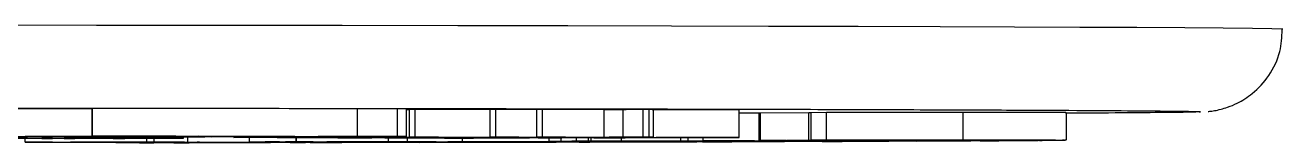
# Model space of a CAD drawing. Header units: millimetres. Extents: x 2016 to 4452, y 736 to 2459.
# Drawn here: x 3021.63 to 3067.5, y 885.6 to 889.87 of the extents above; entities that cross this region are included whole.
import ezdxf

# ---------------------------------------------------------------- set-up
doc = ezdxf.new("R2010")
doc.units = ezdxf.units.MM

msp = doc.modelspace()

# ---------------------------------------------------------------- linework, layer by layer
at = {"color": 7, "linetype": 'Continuous', "lineweight": 25}
for p, q in [((3024.076, 886.829), (3020.007, 886.836)), ((3024.086, 886.829), (3024.076, 886.829)), ((3024.076, 885.829), (3024.076, 886.829)), ((3033.749, 886.829), (3024.086, 886.844)), ((3024.086, 885.844), (3024.086, 886.844)), ((3035.208, 886.83), (3033.749, 886.829)), ((3033.749, 885.829), (3033.749, 886.829)), ((3035.541, 886.825), (3035.208, 886.83)), ((3035.208, 885.83), (3035.208, 886.83)), ((3035.541, 885.825), (3035.541, 886.825)), ((3035.653, 886.802), (3035.541, 886.802)), ((3035.859, 886.806), (3035.653, 886.804)), ((3035.653, 885.804), (3035.653, 886.804)), ((3038.589, 886.796), (3035.859, 886.806)), ((3035.859, 885.806), (3035.859, 886.806)), ((3038.794, 886.807), (3038.589, 886.805)), ((3038.589, 885.805), (3038.589, 886.805)), ((3040.292, 886.801), (3038.794, 886.807)), ((3038.794, 885.807), (3038.794, 886.807)), ((3040.497, 886.811), (3040.292, 886.809)), ((3040.292, 885.809), (3040.292, 886.809)), ((3042.75, 886.803), (3040.497, 886.811)), ((3040.497, 885.811), (3040.497, 886.811)), ((3042.75, 885.803), (3042.75, 886.803)), ((3043.433, 886.804), (3043.433, 885.804)), ((3044.386, 886.808), (3044.173, 886.808)), ((3044.173, 885.808), (3044.173, 886.808)), ((3044.386, 885.808), (3044.386, 886.808)), ((3044.543, 885.805), (3044.543, 886.805)), ((3047.676, 885.798), (3047.676, 886.798)), ((3048.393, 886.681), (3047.676, 886.677)), ((3048.452, 886.68), (3048.393, 886.681)), ((3048.393, 886.681), (3048.393, 885.681)), ((3050.207, 886.691), (3048.452, 886.681)), ((3048.452, 885.681), (3048.452, 886.681)), ((3050.299, 886.691), (3050.207, 886.691)), ((3050.207, 885.691), (3050.207, 886.691)), ((3050.852, 886.697), (3050.299, 886.692)), ((3050.299, 885.692), (3050.299, 886.692)), ((3050.852, 885.697), (3050.852, 886.697)), ((3055.84, 885.702), (3055.84, 886.702)), ((3059.603, 885.695), (3059.603, 886.695)), ((3064.445, 886.73), (3064.497, 886.728)), ((3020.007, 885.836), (3024.076, 885.829)), ((3023.832, 885.829), (3021.628, 885.832)), ((3021.638, 885.619), (3021.638, 885.758)), ((3022.24, 885.771), (3022.24, 885.77)), ((3022.398, 885.77), (3022.24, 885.77)), ((3022.24, 885.77), (3022.24, 885.77)), ((3022.24, 885.77), (3023.74, 885.77)), ((3022.24, 885.761), (3022.24, 885.77)), ((3022.24, 885.76), (3022.24, 885.761)), ((3022.24, 885.761), (3022.398, 885.761)), ((3023.45, 885.76), (3022.24, 885.76)), ((3022.398, 885.761), (3022.398, 885.77)), ((3022.634, 885.761), (3022.634, 885.769)), ((3023.055, 885.766), (3023.055, 885.769)), ((3023.634, 885.766), (3023.055, 885.766)), ((3023.661, 885.765), (3023.055, 885.765)), ((3023.055, 885.765), (3023.055, 885.761)), ((3023.213, 885.807), (3023.213, 885.83)), ((3024.417, 885.807), (3023.213, 885.807)), ((3023.292, 885.77), (3023.582, 885.77)), ((3023.292, 885.761), (3023.292, 885.765)), ((3023.292, 885.761), (3023.45, 885.761)), ((3023.45, 885.761), (3023.45, 885.765)), ((3023.45, 885.761), (3023.45, 885.76)), ((3023.634, 885.771), (3023.634, 885.766)), ((3024.529, 885.76), (3023.661, 885.765)), ((3023.74, 885.77), (3023.74, 885.771)), ((3024.055, 885.765), (3024.845, 885.761)), ((3024.076, 885.829), (3027.122, 885.838)), ((3024.23, 885.842), (3024.086, 885.844)), ((3024.086, 885.844), (3033.749, 885.829)), ((3025.266, 885.76), (3024.529, 885.76)), ((3028.183, 885.822), (3024.679, 885.827)), ((3024.845, 885.761), (3024.845, 885.771)), ((3027.97, 885.837), (3024.923, 885.828)), ((3024.923, 885.828), (3028.427, 885.823)), ((3025.003, 885.768), (3025.003, 885.771)), ((3025.108, 885.761), (3025.108, 885.771)), ((3025.108, 885.761), (3025.266, 885.761)), ((3025.266, 885.761), (3025.266, 885.77)), ((3025.266, 885.761), (3025.266, 885.76)), ((3025.339, 885.813), (3025.339, 885.826)), ((3025.339, 885.813), (3028.183, 885.822)), ((3027.122, 885.838), (3025.709, 885.841)), ((3029.03, 885.821), (3025.863, 885.811)), ((3026.074, 885.625), (3026.074, 885.759)), ((3026.341, 885.625), (3026.341, 885.76)), ((3027.404, 885.765), (3027.404, 885.816)), ((3027.57, 885.627), (3027.57, 885.816)), ((3031.473, 885.832), (3027.97, 885.837)), ((3028.427, 885.836), (3028.427, 885.823)), ((3028.427, 885.823), (3031.473, 885.832)), ((3032.986, 885.815), (3029.03, 885.821)), ((3029.237, 885.82), (3029.237, 885.798)), ((3029.237, 885.798), (3029.443, 885.8)), ((3032.321, 885.83), (3029.274, 885.821)), ((3029.274, 885.821), (3031.083, 885.819)), ((3029.443, 885.8), (3029.443, 885.82)), ((3029.443, 885.8), (3030.822, 885.795)), ((3029.816, 885.63), (3029.816, 885.797)), ((3037.556, 885.77), (3030.288, 885.795)), ((3030.822, 885.795), (3030.822, 885.818)), ((3031.083, 885.819), (3031.083, 885.827)), ((3031.083, 885.819), (3032.637, 885.819)), ((3035.371, 885.799), (3031.294, 885.794)), ((3031.294, 885.794), (3032.568, 885.789)), ((3031.511, 885.633), (3031.511, 885.791)), ((3031.518, 885.791), (3031.518, 885.633)), ((3035.541, 885.825), (3032.321, 885.83)), ((3032.568, 885.795), (3032.568, 885.789)), ((3032.568, 885.789), (3036.645, 885.794)), ((3032.637, 885.83), (3032.637, 885.819)), ((3032.637, 885.819), (3032.986, 885.815)), ((3032.986, 885.815), (3032.986, 885.829)), ((3037.115, 885.793), (3033.038, 885.787)), ((3033.038, 885.787), (3034.276, 885.783)), ((3033.749, 885.829), (3035.208, 885.83)), ((3034.276, 885.783), (3038.353, 885.789)), ((3034.276, 885.789), (3034.276, 885.783)), ((3038.825, 885.787), (3034.749, 885.782)), ((3034.749, 885.782), (3035.946, 885.777)), ((3034.886, 885.64), (3034.886, 885.779)), ((3035.208, 885.83), (3035.541, 885.825)), ((3036.645, 885.794), (3035.371, 885.799)), ((3035.563, 885.777), (3035.563, 885.64)), ((3035.563, 885.64), (3037.578, 885.645)), ((3035.653, 885.804), (3035.859, 885.806)), ((3035.748, 885.802), (3035.761, 885.799)), ((3035.761, 885.799), (3040.341, 885.783)), ((3035.859, 885.806), (3039.347, 885.794)), ((3035.946, 885.777), (3040.022, 885.783)), ((3035.946, 885.783), (3035.946, 885.777)), ((3040.14, 885.781), (3036.419, 885.776)), ((3036.419, 885.776), (3036.927, 885.774)), ((3043.063, 885.779), (3036.704, 885.801)), ((3036.927, 885.774), (3036.927, 885.776)), ((3036.927, 885.774), (3037.978, 885.773)), ((3038.353, 885.789), (3037.115, 885.793)), ((3039.663, 885.637), (3037.189, 885.642)), ((3037.205, 885.643), (3037.594, 885.644)), ((3037.978, 885.773), (3037.556, 885.77)), ((3037.578, 885.645), (3037.578, 885.77)), ((3037.978, 885.773), (3037.978, 885.778)), ((3038.589, 885.805), (3038.794, 885.807)), ((3038.794, 885.807), (3041.592, 885.797)), ((3040.022, 885.783), (3038.825, 885.787)), ((3039.347, 885.794), (3041.237, 885.796)), ((3041.237, 885.796), (3039.64, 885.802)), ((3041.746, 885.795), (3039.855, 885.792)), ((3039.855, 885.792), (3042.365, 885.783)), ((3040.883, 885.78), (3040.14, 885.781)), ((3040.292, 885.809), (3040.497, 885.811)), ((3040.341, 885.783), (3040.341, 885.789)), ((3040.341, 885.783), (3041.201, 885.783)), ((3040.497, 885.811), (3042.75, 885.803)), ((3040.724, 885.78), (3040.724, 885.652)), ((3041.201, 885.783), (3040.883, 885.78)), ((3041.174, 885.655), (3041.174, 885.783)), ((3041.542, 885.641), (3041.198, 885.64)), ((3041.201, 885.783), (3041.201, 885.786)), ((3043.305, 885.799), (3041.342, 885.806)), ((3041.592, 885.797), (3041.592, 885.805)), ((3041.592, 885.797), (3043.305, 885.799)), ((3041.739, 885.656), (3041.739, 885.784)), ((3044.617, 885.785), (3041.746, 885.795)), ((3043.813, 885.797), (3042.1, 885.795)), ((3042.1, 885.795), (3043.991, 885.788)), ((3042.174, 885.656), (3042.174, 885.782)), ((3042.271, 885.658), (3042.271, 885.782)), ((3042.271, 885.658), (3044.386, 885.655)), ((3042.365, 885.783), (3042.365, 885.792)), ((3042.365, 885.783), (3043.508, 885.783)), ((3042.932, 885.802), (3044.497, 885.797)), ((3043.508, 885.783), (3043.063, 885.779)), ((3043.384, 885.661), (3043.384, 885.782)), ((3043.384, 885.661), (3045.547, 885.668)), ((3043.65, 885.66), (3043.384, 885.661)), ((3043.508, 885.783), (3043.508, 885.788)), ((3044.272, 885.663), (3043.65, 885.66)), ((3043.65, 885.645), (3043.65, 885.66)), ((3047.011, 885.786), (3043.813, 885.797)), ((3043.991, 885.788), (3043.991, 885.797)), ((3043.991, 885.788), (3045.041, 885.788)), ((3044.173, 885.808), (3044.386, 885.808)), ((3044.386, 885.655), (3044.28, 885.655)), ((3045.041, 885.788), (3044.617, 885.785)), ((3044.64, 885.796), (3046.312, 885.79)), ((3051.205, 885.655), (3044.869, 885.663)), ((3045.041, 885.788), (3045.041, 885.793)), ((3045.813, 885.668), (3045.191, 885.666)), ((3045.302, 885.664), (3045.302, 885.666)), ((3045.302, 885.664), (3051.638, 885.656)), ((3045.484, 885.649), (3045.484, 885.662)), ((3045.484, 885.649), (3047.05, 885.653)), ((3045.732, 885.648), (3045.484, 885.649)), ((3045.547, 885.668), (3045.547, 885.791)), ((3045.547, 885.668), (3045.813, 885.668)), ((3045.921, 885.649), (3045.732, 885.648)), ((3045.813, 885.668), (3045.813, 885.79)), ((3046.312, 885.79), (3047.458, 885.79)), ((3046.357, 885.671), (3046.357, 885.788)), ((3046.357, 885.671), (3048.393, 885.681)), ((3047.679, 885.669), (3046.357, 885.671)), ((3048.202, 885.647), (3046.794, 885.649)), ((3047.458, 885.79), (3047.011, 885.786)), ((3047.05, 885.653), (3047.05, 885.66)), ((3047.05, 885.653), (3047.298, 885.653)), ((3047.298, 885.653), (3047.142, 885.652)), ((3047.254, 885.651), (3047.254, 885.653)), ((3047.254, 885.651), (3049.325, 885.647)), ((3047.298, 885.653), (3047.298, 885.66)), ((3047.351, 885.671), (3047.904, 885.669)), ((3048.228, 885.678), (3047.445, 885.675)), ((3047.676, 885.798), (3047.635, 885.794)), ((3047.904, 885.669), (3047.679, 885.669)), ((3047.904, 885.669), (3047.904, 885.677)), ((3048.163, 885.643), (3048.163, 885.647)), ((3053.964, 885.662), (3048.228, 885.678)), ((3048.393, 885.681), (3054.132, 885.664)), ((3048.452, 885.681), (3050.207, 885.691)), ((3048.745, 885.681), (3048.452, 885.681)), ((3048.835, 885.681), (3048.745, 885.681)), ((3048.895, 885.646), (3048.89, 885.646)), ((3049.325, 885.647), (3049.325, 885.657)), ((3056.341, 885.676), (3049.386, 885.682)), ((3049.945, 885.688), (3049.444, 885.685)), ((3049.672, 885.683), (3049.672, 885.686)), ((3049.672, 885.683), (3052.686, 885.681)), ((3050.207, 885.691), (3052.058, 885.691)), ((3050.299, 885.692), (3050.852, 885.697)), ((3050.604, 885.692), (3050.299, 885.692)), ((3050.677, 885.692), (3050.604, 885.692)), ((3050.694, 885.651), (3050.694, 885.655)), ((3050.694, 885.651), (3051.317, 885.653)), ((3050.96, 885.651), (3050.694, 885.651)), ((3053.123, 885.658), (3050.96, 885.651)), ((3058.421, 885.689), (3051.191, 885.693)), ((3051.317, 885.653), (3051.419, 885.654)), ((3051.39, 885.695), (3058.619, 885.691)), ((3051.638, 885.656), (3051.638, 885.668)), ((3052.058, 885.691), (3052.058, 885.693)), ((3052.058, 885.691), (3052.064, 885.69)), ((3052.064, 885.69), (3052.064, 885.693)), ((3052.235, 885.657), (3052.235, 885.667)), ((3052.235, 885.657), (3052.858, 885.659)), ((3052.282, 885.687), (3052.282, 885.693)), ((3052.282, 885.687), (3052.39, 885.688)), ((3052.573, 885.687), (3052.282, 885.687)), ((3052.39, 885.688), (3052.39, 885.693)), ((3052.39, 885.688), (3055.258, 885.685)), ((3052.686, 885.681), (3053.206, 885.684)), ((3052.858, 885.659), (3052.858, 885.665)), ((3052.858, 885.659), (3053.123, 885.658)), ((3053.499, 885.684), (3052.979, 885.681)), ((3052.979, 885.681), (3056.626, 885.678)), ((3053.123, 885.658), (3053.123, 885.664)), ((3056.114, 885.671), (3053.964, 885.662)), ((3054.132, 885.664), (3054.132, 885.678)), ((3054.132, 885.664), (3055.095, 885.668)), ((3054.357, 885.674), (3054.357, 885.678)), ((3054.357, 885.674), (3054.538, 885.674)), ((3054.538, 885.674), (3054.538, 885.678)), ((3054.538, 885.674), (3056.114, 885.671)), ((3055.15, 885.685), (3054.956, 885.685)), ((3055.258, 885.685), (3055.15, 885.685)), ((3055.258, 885.685), (3055.258, 885.691)), ((3056.114, 885.671), (3056.114, 885.676)), ((3056.46, 885.674), (3056.568, 885.675)), ((3056.753, 885.674), (3056.46, 885.674)), ((3056.626, 885.678), (3056.626, 885.69)), ((3056.691, 885.687), (3056.691, 885.69)), ((3056.691, 885.687), (3056.878, 885.687)), ((3058.579, 885.685), (3056.753, 885.674)), ((3056.878, 885.687), (3056.878, 885.69)), ((3056.878, 885.687), (3058.579, 885.685)), ((3057.177, 885.679), (3057.177, 885.69)), ((3057.177, 885.679), (3057.641, 885.681)), ((3058.933, 885.687), (3058.629, 885.688)), ((3058.629, 885.688), (3058.716, 885.688)), ((3059.463, 885.692), (3058.933, 885.687)), ((3059.531, 885.693), (3059.463, 885.692)), ((3021.638, 885.619), (3026.074, 885.625)), ((3021.792, 885.619), (3021.638, 885.619)), ((3022.019, 885.619), (3021.792, 885.619)), ((3026.279, 885.605), (3022.63, 885.619)), ((3023.354, 885.62), (3024.936, 885.614)), ((3024.826, 885.622), (3023.558, 885.621)), ((3024.936, 885.614), (3026.25, 885.615)), ((3026.402, 885.615), (3025.088, 885.613)), ((3025.088, 885.613), (3027.003, 885.606)), ((3025.805, 885.603), (3025.805, 885.607)), ((3025.805, 885.603), (3026.076, 885.604)), ((3025.957, 885.603), (3025.805, 885.603)), ((3030.574, 885.608), (3025.957, 885.603)), ((3026.074, 885.625), (3027.442, 885.622)), ((3026.076, 885.604), (3026.076, 885.606)), ((3026.341, 885.625), (3027.57, 885.627)), ((3026.524, 885.624), (3026.341, 885.625)), ((3026.446, 885.619), (3026.446, 885.625)), ((3026.598, 885.618), (3026.446, 885.619)), ((3026.446, 885.619), (3026.718, 885.619)), ((3026.778, 885.625), (3026.524, 885.624)), ((3026.718, 885.619), (3028.222, 885.613)), ((3027.442, 885.622), (3027.265, 885.621)), ((3031.775, 885.612), (3027.404, 885.625)), ((3027.442, 885.622), (3027.442, 885.625)), ((3027.57, 885.627), (3034.456, 885.62)), ((3027.615, 885.605), (3028.792, 885.607)), ((3027.951, 885.613), (3027.849, 885.613)), ((3027.988, 885.625), (3027.903, 885.624)), ((3027.903, 885.624), (3032.029, 885.612)), ((3028.222, 885.613), (3027.951, 885.613)), ((3035.764, 885.616), (3027.988, 885.625)), ((3028.222, 885.613), (3028.222, 885.622)), ((3028.792, 885.607), (3028.792, 885.621)), ((3029.8, 885.613), (3029.8, 885.618)), ((3029.8, 885.613), (3030.075, 885.613)), ((3029.816, 885.63), (3031.511, 885.633)), ((3029.999, 885.63), (3029.816, 885.63)), ((3030.338, 885.63), (3029.999, 885.63)), ((3030.075, 885.613), (3030.075, 885.617)), ((3030.075, 885.613), (3030.574, 885.608)), ((3030.574, 885.608), (3030.574, 885.615)), ((3034.541, 885.62), (3030.964, 885.63)), ((3031.218, 885.631), (3036.019, 885.616)), ((3031.32, 885.632), (3031.277, 885.632)), ((3031.299, 885.61), (3031.299, 885.613)), ((3031.484, 885.609), (3031.299, 885.61)), ((3031.299, 885.61), (3031.638, 885.61)), ((3031.513, 885.632), (3031.32, 885.632)), ((3033.179, 885.612), (3031.484, 885.609)), ((3031.511, 885.633), (3031.518, 885.633)), ((3031.518, 885.633), (3034.886, 885.64)), ((3031.638, 885.61), (3031.638, 885.612)), ((3032.029, 885.612), (3032.029, 885.62)), ((3037.153, 885.62), (3032.141, 885.632)), ((3032.655, 885.612), (3032.655, 885.619)), ((3032.655, 885.612), (3032.994, 885.613)), ((3032.757, 885.633), (3034.93, 885.628)), ((3033.902, 885.637), (3032.823, 885.635)), ((3032.994, 885.613), (3032.994, 885.619)), ((3032.994, 885.613), (3033.179, 885.612)), ((3033.179, 885.612), (3033.179, 885.619)), ((3034.456, 885.62), (3034.541, 885.62)), ((3034.456, 885.62), (3034.456, 885.62)), ((3034.886, 885.64), (3036.502, 885.638)), ((3034.93, 885.628), (3036.048, 885.63)), ((3036.258, 885.63), (3035.14, 885.628)), ((3035.14, 885.628), (3037.77, 885.622)), ((3035.791, 885.64), (3035.563, 885.64)), ((3036.019, 885.616), (3035.764, 885.616)), ((3036.003, 885.64), (3035.791, 885.64)), ((3036.078, 885.633), (3035.868, 885.634)), ((3035.868, 885.634), (3036.1, 885.634)), ((3036.019, 885.616), (3036.019, 885.623)), ((3036.048, 885.63), (3036.048, 885.634)), ((3036.1, 885.634), (3038.169, 885.63)), ((3036.502, 885.638), (3036.379, 885.637)), ((3042.065, 885.63), (3036.625, 885.641)), ((3036.857, 885.619), (3036.857, 885.621)), ((3037.067, 885.618), (3036.857, 885.619)), ((3036.857, 885.619), (3037.088, 885.619)), ((3040.996, 885.626), (3037.067, 885.618)), ((3037.088, 885.62), (3037.088, 885.619)), ((3037.937, 885.629), (3037.797, 885.629)), ((3038.169, 885.63), (3037.937, 885.629)), ((3038.169, 885.63), (3038.169, 885.638)), ((3038.398, 885.622), (3038.398, 885.637)), ((3038.398, 885.622), (3039.399, 885.623)), ((3039.399, 885.623), (3039.399, 885.635)), ((3040.443, 885.639), (3039.663, 885.637)), ((3039.791, 885.63), (3039.791, 885.634)), ((3039.791, 885.63), (3040.053, 885.63)), ((3040.705, 885.638), (3039.89, 885.637)), ((3039.89, 885.637), (3042.629, 885.631)), ((3040.053, 885.63), (3040.053, 885.634)), ((3040.053, 885.63), (3040.996, 885.626)), ((3045.143, 885.635), (3040.705, 885.638)), ((3040.996, 885.626), (3040.996, 885.632)), ((3041.198, 885.64), (3045.072, 885.637)), ((3041.839, 885.628), (3041.839, 885.63)), ((3042.069, 885.628), (3041.839, 885.628)), ((3041.839, 885.628), (3042.051, 885.628)), ((3042.051, 885.628), (3042.051, 885.63)), ((3043.695, 885.631), (3042.069, 885.628)), ((3042.629, 885.631), (3042.629, 885.637)), ((3043.253, 885.631), (3043.253, 885.636)), ((3043.253, 885.631), (3043.465, 885.632)), ((3043.465, 885.632), (3043.465, 885.636)), ((3043.465, 885.632), (3043.695, 885.631)), ((3043.695, 885.631), (3043.695, 885.636)), ((3046.133, 885.637), (3045.143, 885.635)), ((3045.692, 885.637), (3045.904, 885.637)), ((3045.904, 885.637), (3046.133, 885.637))]:
    msp.add_line(p, q, dxfattribs=at)
at = {"color": 7, "linetype": 'Continuous', "lineweight": 25, "flags": 128}
for points in [[(3067.497, 889.728), (3067.453, 889.733), (3067.097, 889.744), (3066.387, 889.754), (3065.326, 889.765), (3063.919, 889.775), (3062.175, 889.785), (3060.1, 889.795), (3057.707, 889.805), (3055.006, 889.814), (3052.01, 889.823), (3048.736, 889.831), (3045.199, 889.839), (3041.417, 889.846), (3037.409, 889.852), (3033.194, 889.858), (3028.794, 889.863), (3024.231, 889.868), (3019.527, 889.872)], [(3019.82, 885.765), (3020.006, 885.768), (3020.544, 885.77), (3021.383, 885.772), (3022.44, 885.773), (3023.612, 885.773), (3024.784, 885.773), (3025.841, 885.772), (3026.68, 885.77), (3027.219, 885.768), (3027.404, 885.765), (3027.219, 885.763), (3026.68, 885.76), (3025.841, 885.759), (3024.784, 885.757), (3023.612, 885.757), (3022.44, 885.757), (3021.383, 885.759), (3020.544, 885.76), (3020.006, 885.763), (3019.82, 885.765)], [(3020.641, 885.765), (3020.82, 885.767), (3021.336, 885.769), (3022.127, 885.771), (3023.096, 885.771), (3024.128, 885.771), (3025.098, 885.771), (3025.888, 885.769), (3026.404, 885.767), (3026.584, 885.765), (3026.404, 885.763), (3025.888, 885.761), (3025.098, 885.76), (3024.128, 885.759), (3023.096, 885.759), (3022.127, 885.76), (3021.336, 885.761), (3020.82, 885.763), (3020.641, 885.765)]]:
    msp.add_lwpolyline(points, dxfattribs=at)
at = {"color": 7, "linetype": 'Continuous', "lineweight": 25}
for points, knots in [([(3064.773, 886.74), (3064.788, 886.741), (3064.821, 886.743), (3064.973, 886.762), (3065.217, 886.811), (3065.512, 886.898), (3065.911, 887.064), (3066.459, 887.412), (3067.029, 888.037), (3067.433, 888.853), (3067.461, 889.444), (3067.474, 889.711)], [0, 0, 0, 0, 0.069689, 0.159202, 0.228526, 0.284853, 0.360929, 0.487702, 0.660291, 0.846257, 1, 1, 1, 1]), ([(2927.552, 886.73), (2927.599, 886.734), (2927.706, 886.742), (2928.576, 886.755), (2930.057, 886.768), (2932.232, 886.782), (2935.063, 886.795), (2938.577, 886.808), (2942.731, 886.82), (2947.474, 886.831), (2952.735, 886.842), (2958.427, 886.85), (2964.45, 886.858), (2970.673, 886.864), (2977.039, 886.869), (2983.391, 886.872), (2989.73, 886.874), (2995.997, 886.874), (3002.264, 886.874), (3008.603, 886.872), (3014.956, 886.869), (3021.321, 886.864), (3027.545, 886.858), (3033.567, 886.85), (3039.259, 886.842), (3044.521, 886.831), (3049.264, 886.82), (3053.418, 886.808), (3056.932, 886.795), (3059.763, 886.782), (3061.938, 886.768), (3063.419, 886.755), (3064.29, 886.742), (3064.397, 886.734), (3064.445, 886.73)], [0, 0, 0, 0, 0.023828, 0.053273, 0.084485, 0.115699, 0.147957, 0.180726, 0.213842, 0.247136, 0.28043, 0.313546, 0.346314, 0.378573, 0.409785, 0.440999, 0.470442, 0.499888, 0.529332, 0.558778, 0.58999, 0.621203, 0.653462, 0.68623, 0.719347, 0.752641, 0.785934, 0.819051, 0.851819, 0.884078, 0.915289, 0.946503, 0.975948, 1, 1, 1, 1]), ([(3043.433, 886.804), (3043.314, 886.804), (3043.134, 886.804), (3042.906, 886.803), (3042.802, 886.803), (3042.75, 886.803)], [0, 0, 0, 0, 0.498826, 0.749076, 1, 1, 1, 1]), ([(3044.173, 886.808), (3044.127, 886.808), (3044.034, 886.807), (3043.836, 886.806), (3043.594, 886.805), (3043.433, 886.804)], [0, 0, 0, 0, 0.251433, 0.502936, 1, 1, 1, 1]), ([(3044.507, 886.805), (3044.511, 886.805), (3044.52, 886.807), (3044.435, 886.808), (3044.386, 886.808)], [0, 0, 0, 0, 0.431539, 1, 1, 1, 1]), ([(3047.676, 886.798), (3047.359, 886.798), (3046.726, 886.797), (3045.656, 886.797), (3044.911, 886.797), (3044.497, 886.797)], [0, 0, 0, 0, 0.307787, 0.615394, 1, 1, 1, 1]), ([(3055.84, 886.702), (3055.173, 886.702), (3054.145, 886.703), (3052.741, 886.702), (3051.823, 886.701), (3051.163, 886.699), (3050.956, 886.698), (3050.852, 886.697)], [0, 0, 0, 0, 0.3203787, 0.4942376, 0.6691493, 0.8330428, 1, 1, 1, 1]), ([(3059.577, 886.695), (3059.583, 886.695), (3059.626, 886.696), (3059.379, 886.697), (3058.786, 886.699), (3057.571, 886.701), (3056.501, 886.702), (3055.84, 886.702)], [0, 0, 0, 0, 0.030225, 0.211144, 0.392436, 0.624543, 1, 1, 1, 1]), ([(3064.497, 886.728), (3064.442, 886.723), (3064.33, 886.714), (3063.434, 886.701), (3061.892, 886.687), (3060.579, 886.678), (3059.631, 886.673), (3059.603, 886.673)], [0, 0, 0, 0, 0.2407893, 0.4815888, 0.73683, 0.9920914, 1, 1, 1, 1]), ([(3015.117, 885.82), (3015.786, 885.82), (3017.039, 885.82), (3018.854, 885.821), (3020.898, 885.822), (3022.554, 885.825), (3023.504, 885.828), (3023.832, 885.829)], [0, 0, 0, 0, 0.198997, 0.37265, 0.545625, 0.843257, 1, 1, 1, 1]), ([(3024.679, 885.827), (3024.256, 885.826), (3023.19, 885.823), (3020.967, 885.82), (3018.027, 885.819), (3016.117, 885.819), (3015.166, 885.819)], [0, 0, 0, 0, 0.185716, 0.467958, 0.734859, 1, 1, 1, 1]), ([(3022.634, 885.769), (3022.633, 885.769), (3022.631, 885.769), (3022.601, 885.77), (3022.561, 885.77), (3022.492, 885.77), (3022.436, 885.77), (3022.398, 885.77)], [0, 0, 0, 0, 0.250411, 0.398556, 0.54744, 0.686236, 1, 1, 1, 1]), ([(3022.398, 885.761), (3022.443, 885.761), (3022.506, 885.761), (3022.578, 885.761), (3022.615, 885.761), (3022.633, 885.761), (3022.634, 885.761), (3022.634, 885.761)], [0, 0, 0, 0, 0.364031, 0.510061, 0.655864, 0.843841, 1, 1, 1, 1]), ([(3023.055, 885.769), (3023.057, 885.769), (3023.06, 885.769), (3023.091, 885.77), (3023.141, 885.77), (3023.211, 885.77), (3023.265, 885.77), (3023.292, 885.77)], [0, 0, 0, 0, 0.222894, 0.384836, 0.547319, 0.773072, 1, 1, 1, 1]), ([(3023.055, 885.761), (3023.057, 885.761), (3023.06, 885.761), (3023.089, 885.761), (3023.137, 885.761), (3023.207, 885.761), (3023.262, 885.761), (3023.292, 885.761)], [0, 0, 0, 0, 0.210223, 0.375759, 0.542534, 0.746796, 1, 1, 1, 1]), ([(3023.213, 885.807), (3023.416, 885.808), (3023.822, 885.809), (3024.378, 885.811), (3024.884, 885.812), (3025.188, 885.813), (3025.339, 885.813)], [0, 0, 0, 0, 0.281624, 0.563251, 0.781619, 1, 1, 1, 1]), ([(3023.582, 885.77), (3023.724, 885.77), (3023.95, 885.77), (3024.235, 885.769), (3024.421, 885.769), (3024.539, 885.768), (3024.55, 885.768), (3024.555, 885.768)], [0, 0, 0, 0, 0.272358, 0.434918, 0.598303, 0.790426, 1, 1, 1, 1]), ([(3024.555, 885.768), (3024.545, 885.767), (3024.528, 885.767), (3024.333, 885.766), (3024.114, 885.766), (3023.872, 885.766), (3023.705, 885.766), (3023.634, 885.766)], [0, 0, 0, 0, 0.330883, 0.501179, 0.670916, 0.859688, 1, 1, 1, 1]), ([(3023.74, 885.77), (3023.928, 885.77), (3024.232, 885.77), (3024.6, 885.77), (3024.829, 885.769), (3024.979, 885.769), (3024.994, 885.768), (3025.003, 885.768)], [0, 0, 0, 0, 0.3001846, 0.4844442, 0.6359343, 0.7877448, 1, 1, 1, 1]), ([(3025.003, 885.768), (3024.994, 885.767), (3024.978, 885.767), (3024.806, 885.766), (3024.543, 885.766), (3024.28, 885.765), (3024.103, 885.765), (3024.055, 885.765)], [0, 0, 0, 0, 0.267946, 0.469277, 0.670405, 0.911995, 1, 1, 1, 1]), ([(3025.709, 885.841), (3025.572, 885.841), (3025.298, 885.841), (3024.809, 885.842), (3024.442, 885.842), (3024.23, 885.842)], [0, 0, 0, 0, 0.295972, 0.59215, 1, 1, 1, 1]), ([(3025.863, 885.811), (3025.67, 885.811), (3025.325, 885.81), (3024.845, 885.808), (3024.56, 885.807), (3024.417, 885.807)], [0, 0, 0, 0, 0.388154, 0.694028, 1, 1, 1, 1]), ([(3024.845, 885.761), (3024.858, 885.761), (3024.886, 885.761), (3024.943, 885.761), (3025.02, 885.761), (3025.077, 885.761), (3025.108, 885.761)], [0, 0, 0, 0, 0.249458, 0.50098, 0.731039, 1, 1, 1, 1]), ([(3030.288, 885.795), (3030.197, 885.796), (3030.016, 885.796), (3029.676, 885.797), (3029.398, 885.798), (3029.237, 885.798)], [0, 0, 0, 0, 0.297034, 0.594269, 1, 1, 1, 1]), ([(3030.822, 885.795), (3031.389, 885.796), (3032.499, 885.797), (3034.149, 885.8), (3035.215, 885.801), (3035.748, 885.802)], [0, 0, 0, 0, 0.343183, 0.671556, 1, 1, 1, 1]), ([(3036.704, 885.801), (3036.613, 885.802), (3036.432, 885.802), (3036.092, 885.803), (3035.814, 885.804), (3035.653, 885.804)], [0, 0, 0, 0, 0.297034, 0.594269, 1, 1, 1, 1]), ([(3036.625, 885.641), (3036.568, 885.641), (3036.483, 885.641), (3036.342, 885.641), (3036.229, 885.641), (3036.112, 885.641), (3036.042, 885.641), (3036.003, 885.64)], [0, 0, 0, 0, 0.300741, 0.442976, 0.585498, 0.770192, 1, 1, 1, 1]), ([(3037.189, 885.642), (3037.144, 885.642), (3037.074, 885.642), (3037.042, 885.642), (3037.058, 885.643), (3037.114, 885.643), (3037.178, 885.643), (3037.205, 885.643)], [0, 0, 0, 0, 0.273037, 0.428356, 0.583344, 0.832242, 1, 1, 1, 1]), ([(3037.578, 885.645), (3037.866, 885.646), (3038.308, 885.647), (3039.083, 885.647), (3039.705, 885.647), (3040.305, 885.647), (3040.622, 885.646), (3040.797, 885.646)], [0, 0, 0, 0, 0.321782, 0.493409, 0.666308, 0.816214, 1, 1, 1, 1]), ([(3037.594, 885.644), (3037.844, 885.645), (3038.213, 885.645), (3038.871, 885.646), (3039.402, 885.646), (3039.881, 885.645), (3040.154, 885.645), (3040.271, 885.644)], [0, 0, 0, 0, 0.331594, 0.48998, 0.648562, 0.847889, 1, 1, 1, 1]), ([(3039.64, 885.802), (3039.549, 885.802), (3039.368, 885.803), (3039.028, 885.804), (3038.75, 885.804), (3038.589, 885.805)], [0, 0, 0, 0, 0.29737, 0.594968, 1, 1, 1, 1]), ([(3040.271, 885.644), (3040.462, 885.644), (3040.773, 885.643), (3040.996, 885.642), (3040.984, 885.641), (3040.819, 885.64), (3040.578, 885.639), (3040.443, 885.639)], [0, 0, 0, 0, 0.272894, 0.445011, 0.618101, 0.78577, 1, 1, 1, 1]), ([(3041.342, 885.806), (3041.252, 885.806), (3041.071, 885.807), (3040.731, 885.808), (3040.453, 885.808), (3040.292, 885.809)], [0, 0, 0, 0, 0.297034, 0.594269, 1, 1, 1, 1]), ([(3043.085, 885.643), (3042.574, 885.644), (3041.641, 885.646), (3040.916, 885.649), (3040.683, 885.651), (3040.771, 885.653), (3041.041, 885.654), (3041.174, 885.655)], [0, 0, 0, 0, 0.329821, 0.602198, 0.751389, 0.876805, 1, 1, 1, 1]), ([(3040.797, 885.646), (3041.026, 885.645), (3041.407, 885.645), (3041.603, 885.643), (3041.577, 885.643), (3041.572, 885.642)], [0, 0, 0, 0, 0.543092, 0.902457, 1, 1, 1, 1]), ([(3041.174, 885.655), (3041.214, 885.655), (3041.294, 885.655), (3041.48, 885.655), (3041.635, 885.655), (3041.739, 885.656)], [0, 0, 0, 0, 0.250844, 0.502068, 1, 1, 1, 1]), ([(3041.465, 885.654), (3041.382, 885.654), (3041.225, 885.653), (3041.216, 885.652), (3041.448, 885.65), (3042.241, 885.647), (3043.111, 885.646), (3043.65, 885.645)], [0, 0, 0, 0, 0.097711, 0.183041, 0.35825, 0.602223, 1, 1, 1, 1]), ([(3044.28, 885.655), (3043.966, 885.655), (3043.406, 885.655), (3042.627, 885.656), (3042.026, 885.655), (3041.67, 885.655), (3041.512, 885.654), (3041.465, 885.654)], [0, 0, 0, 0, 0.327037, 0.582977, 0.7546195, 0.9267447, 1, 1, 1, 1]), ([(3041.739, 885.656), (3041.777, 885.656), (3041.853, 885.656), (3042.004, 885.656), (3042.106, 885.656), (3042.174, 885.656)], [0, 0, 0, 0, 0.2516063, 0.5032378, 1, 1, 1, 1]), ([(3042.174, 885.656), (3042.22, 885.656), (3042.309, 885.657), (3042.32, 885.657), (3042.283, 885.658), (3042.271, 885.658)], [0, 0, 0, 0, 0.406204, 0.795736, 1, 1, 1, 1]), ([(3042.75, 885.803), (3042.856, 885.803), (3043.017, 885.803), (3043.251, 885.804), (3043.373, 885.804), (3043.433, 885.804)], [0, 0, 0, 0, 0.498374, 0.749082, 1, 1, 1, 1]), ([(3044.05, 885.802), (3043.921, 885.802), (3043.639, 885.802), (3043.245, 885.802), (3043.01, 885.802), (3042.932, 885.802)], [0, 0, 0, 0, 0.360389, 0.789524, 1, 1, 1, 1]), ([(3048.423, 885.643), (3048.196, 885.642), (3047.796, 885.641), (3046.986, 885.641), (3045.913, 885.641), (3044.536, 885.641), (3043.577, 885.643), (3043.085, 885.643)], [0, 0, 0, 0, 0.169563, 0.297883, 0.425995, 0.705761, 1, 1, 1, 1]), ([(3043.433, 885.804), (3043.54, 885.805), (3043.753, 885.805), (3043.973, 885.807), (3044.101, 885.808), (3044.173, 885.808)], [0, 0, 0, 0, 0.308082, 0.61489, 1, 1, 1, 1]), ([(3043.65, 885.645), (3044.215, 885.644), (3045.06, 885.643), (3046.23, 885.642), (3046.966, 885.642), (3047.533, 885.642), (3047.918, 885.643), (3048.095, 885.643), (3048.163, 885.643)], [0, 0, 0, 0, 0.399545, 0.597137, 0.733747, 0.835099, 0.936852, 1, 1, 1, 1]), ([(3044.535, 885.804), (3044.518, 885.804), (3044.479, 885.803), (3044.267, 885.803), (3044.099, 885.802), (3044.05, 885.802)], [0, 0, 0, 0, 0.357282, 0.813025, 1, 1, 1, 1]), ([(3044.869, 885.663), (3044.816, 885.663), (3044.732, 885.663), (3044.599, 885.663), (3044.487, 885.663), (3044.369, 885.663), (3044.309, 885.663), (3044.272, 885.663)], [0, 0, 0, 0, 0.247687, 0.39562, 0.54446, 0.717172, 1, 1, 1, 1]), ([(3044.386, 885.808), (3044.438, 885.808), (3044.52, 885.806), (3044.524, 885.805), (3044.526, 885.805)], [0, 0, 0, 0, 0.6302091, 1, 1, 1, 1]), ([(3044.497, 885.797), (3044.828, 885.797), (3045.49, 885.797), (3046.562, 885.797), (3047.278, 885.798), (3047.676, 885.798)], [0, 0, 0, 0, 0.30739, 0.614857, 1, 1, 1, 1]), ([(3047.635, 885.794), (3047.522, 885.795), (3047.025, 885.795), (3045.944, 885.796), (3045.058, 885.796), (3044.64, 885.796)], [0, 0, 0, 0, 0.135558, 0.592517, 1, 1, 1, 1]), ([(3045.191, 885.666), (3045.154, 885.666), (3045.098, 885.665), (3045.099, 885.665), (3045.146, 885.665), (3045.222, 885.665), (3045.278, 885.664), (3045.302, 885.664)], [0, 0, 0, 0, 0.3520414, 0.5318269, 0.7130337, 0.8778643, 1, 1, 1, 1]), ([(3046.794, 885.649), (3046.722, 885.649), (3046.604, 885.649), (3046.408, 885.65), (3046.246, 885.649), (3046.07, 885.649), (3045.979, 885.649), (3045.921, 885.649)], [0, 0, 0, 0, 0.257237, 0.420431, 0.584481, 0.733875, 1, 1, 1, 1]), ([(3047.142, 885.652), (3047.101, 885.652), (3047.028, 885.652), (3047.002, 885.652), (3047.034, 885.651), (3047.12, 885.651), (3047.207, 885.651), (3047.254, 885.651)], [0, 0, 0, 0, 0.249315, 0.4358137, 0.6227966, 0.7970359, 1, 1, 1, 1]), ([(3047.445, 885.675), (3047.323, 885.674), (3047.194, 885.674), (3047.241, 885.673), (3047.244, 885.673)], [0, 0, 0, 0, 0.946889, 1, 1, 1, 1]), ([(3048.163, 885.643), (3048.273, 885.644), (3048.45, 885.644), (3048.542, 885.645), (3048.51, 885.646), (3048.381, 885.646), (3048.257, 885.647), (3048.202, 885.647)], [0, 0, 0, 0, 0.329126, 0.528564, 0.696809, 0.865433, 1, 1, 1, 1]), ([(3048.881, 885.645), (3048.835, 885.645), (3048.748, 885.644), (3048.529, 885.643), (3048.423, 885.643)], [0, 0, 0, 0, 0.517516, 1, 1, 1, 1]), ([(3049.386, 885.682), (3049.331, 885.682), (3049.241, 885.682), (3049.11, 885.682), (3049.007, 885.682), (3048.907, 885.681), (3048.864, 885.681), (3048.835, 885.681)], [0, 0, 0, 0, 0.238273, 0.386342, 0.535522, 0.694283, 1, 1, 1, 1]), ([(3049.022, 885.647), (3048.991, 885.647), (3048.933, 885.646), (3048.889, 885.646), (3048.891, 885.646), (3048.891, 885.646)], [0, 0, 0, 0, 0.544636, 0.977907, 1, 1, 1, 1]), ([(3049.325, 885.647), (3049.297, 885.647), (3049.24, 885.647), (3049.135, 885.647), (3049.067, 885.647), (3049.027, 885.647), (3049.022, 885.647)], [0, 0, 0, 0, 0.25202, 0.504232, 0.940351, 1, 1, 1, 1]), ([(3049.444, 885.685), (3049.421, 885.685), (3049.392, 885.684), (3049.408, 885.684), (3049.41, 885.684)], [0, 0, 0, 0, 0.809388, 1, 1, 1, 1]), ([(3049.422, 885.684), (3049.434, 885.684), (3049.463, 885.684), (3049.554, 885.684), (3049.632, 885.683), (3049.672, 885.683)], [0, 0, 0, 0, 0.283678, 0.642488, 1, 1, 1, 1]), ([(3052.064, 885.69), (3051.786, 885.69), (3051.226, 885.69), (3050.517, 885.689), (3050.104, 885.688), (3049.986, 885.688), (3049.945, 885.688)], [0, 0, 0, 0, 0.326957, 0.656983, 0.880506, 1, 1, 1, 1]), ([(3051.191, 885.693), (3051.134, 885.693), (3051.043, 885.693), (3050.915, 885.693), (3050.816, 885.693), (3050.727, 885.693), (3050.696, 885.693), (3050.677, 885.692)], [0, 0, 0, 0, 0.2389344, 0.3835198, 0.5293247, 0.7100539, 1, 1, 1, 1]), ([(3050.852, 885.697), (3051.023, 885.698), (3051.307, 885.7), (3052.221, 885.701), (3053.299, 885.702), (3054.559, 885.703), (3055.428, 885.702), (3055.84, 885.702)], [0, 0, 0, 0, 0.247075, 0.411707, 0.576376, 0.799459, 1, 1, 1, 1]), ([(3051.157, 885.697), (3051.134, 885.696), (3051.101, 885.696), (3051.113, 885.696), (3051.117, 885.696)], [0, 0, 0, 0, 0.6911383, 1, 1, 1, 1]), ([(3051.123, 885.696), (3051.135, 885.695), (3051.16, 885.695), (3051.243, 885.695), (3051.328, 885.695), (3051.377, 885.695), (3051.39, 885.695)], [0, 0, 0, 0, 0.307364, 0.616517, 0.904057, 1, 1, 1, 1]), ([(3055.705, 885.7), (3055.047, 885.7), (3054.094, 885.701), (3052.808, 885.7), (3051.999, 885.7), (3051.442, 885.698), (3051.237, 885.697), (3051.167, 885.697), (3051.157, 885.697)], [0, 0, 0, 0, 0.370461, 0.536516, 0.705021, 0.84958, 0.977988, 1, 1, 1, 1]), ([(3051.42, 885.654), (3051.421, 885.654), (3051.424, 885.654), (3051.385, 885.654), (3051.314, 885.655), (3051.244, 885.655), (3051.205, 885.655)], [0, 0, 0, 0, 0.124719, 0.38447, 0.652941, 1, 1, 1, 1]), ([(3051.638, 885.656), (3051.689, 885.656), (3051.775, 885.656), (3051.913, 885.656), (3052.029, 885.656), (3052.143, 885.656), (3052.202, 885.656), (3052.235, 885.657)], [0, 0, 0, 0, 0.239524, 0.40579, 0.571729, 0.750468, 1, 1, 1, 1]), ([(3053.206, 885.684), (3053.247, 885.684), (3053.313, 885.685), (3053.292, 885.685), (3053.172, 885.686), (3052.928, 885.686), (3052.703, 885.687), (3052.573, 885.687)], [0, 0, 0, 0, 0.250694, 0.402945, 0.556475, 0.743783, 1, 1, 1, 1]), ([(3054.956, 885.685), (3054.762, 885.685), (3054.477, 885.685), (3054.08, 885.685), (3053.825, 885.685), (3053.62, 885.684), (3053.544, 885.684), (3053.499, 885.684)], [0, 0, 0, 0, 0.339516, 0.502236, 0.666705, 0.806821, 1, 1, 1, 1]), ([(3055.095, 885.668), (3055.176, 885.669), (3055.331, 885.67), (3055.185, 885.671), (3054.828, 885.672), (3054.497, 885.673), (3054.357, 885.674)], [0, 0, 0, 0, 0.25104, 0.485737, 0.783075, 1, 1, 1, 1]), ([(3059.193, 885.694), (3059.205, 885.694), (3059.248, 885.695), (3058.943, 885.696), (3058.258, 885.698), (3057.107, 885.699), (3056.193, 885.7), (3055.705, 885.7)], [0, 0, 0, 0, 0.069629, 0.257165, 0.430092, 0.695031, 1, 1, 1, 1]), ([(3055.84, 885.702), (3056.486, 885.702), (3057.517, 885.701), (3058.699, 885.699), (3059.321, 885.697), (3059.601, 885.696), (3059.57, 885.695), (3059.563, 885.695)], [0, 0, 0, 0, 0.366723, 0.58482, 0.762656, 0.94041, 1, 1, 1, 1]), ([(3056.568, 885.675), (3056.597, 885.675), (3056.638, 885.676), (3056.6, 885.676), (3056.529, 885.676), (3056.436, 885.676), (3056.367, 885.676), (3056.341, 885.676)], [0, 0, 0, 0, 0.39106, 0.540188, 0.690013, 0.882685, 1, 1, 1, 1]), ([(3056.626, 885.678), (3056.68, 885.678), (3056.771, 885.678), (3056.903, 885.678), (3057.013, 885.678), (3057.113, 885.678), (3057.155, 885.678), (3057.177, 885.679)], [0, 0, 0, 0, 0.238521, 0.395636, 0.552314, 0.766778, 1, 1, 1, 1]), ([(3057.769, 885.683), (3057.776, 885.683), (3057.823, 885.684), (3057.654, 885.685), (3057.292, 885.686), (3056.908, 885.687), (3056.691, 885.687)], [0, 0, 0, 0, 0.045115, 0.334899, 0.62348, 1, 1, 1, 1]), ([(3058.735, 885.689), (3058.737, 885.689), (3058.743, 885.689), (3058.708, 885.689), (3058.641, 885.689), (3058.542, 885.689), (3058.464, 885.689), (3058.421, 885.689)], [0, 0, 0, 0, 0.0720945, 0.286641, 0.5008175, 0.7269972, 1, 1, 1, 1]), ([(3058.619, 885.691), (3058.674, 885.691), (3058.767, 885.691), (3058.893, 885.691), (3059.001, 885.691), (3059.1, 885.692), (3059.138, 885.692), (3059.159, 885.692)], [0, 0, 0, 0, 0.2039125, 0.3489118, 0.4932734, 0.7202809, 1, 1, 1, 1]), ([(3022.63, 885.619), (3022.599, 885.619), (3022.549, 885.619), (3022.44, 885.619), (3022.329, 885.619), (3022.181, 885.619), (3022.083, 885.619), (3022.019, 885.619)], [0, 0, 0, 0, 0.23968, 0.390629, 0.542071, 0.705503, 1, 1, 1, 1]), ([(3023.558, 885.621), (3023.498, 885.621), (3023.401, 885.621), (3023.316, 885.62), (3023.284, 885.62), (3023.297, 885.62), (3023.334, 885.62), (3023.354, 885.62)], [0, 0, 0, 0, 0.300073, 0.489629, 0.647488, 0.805846, 1, 1, 1, 1]), ([(3027.265, 885.621), (3027.019, 885.622), (3026.526, 885.622), (3025.776, 885.623), (3025.181, 885.623), (3024.918, 885.622), (3024.826, 885.622)], [0, 0, 0, 0, 0.329191, 0.661633, 0.881808, 1, 1, 1, 1]), ([(3026.076, 885.604), (3026.145, 885.604), (3026.246, 885.604), (3026.307, 885.604), (3026.326, 885.604)], [0, 0, 0, 0, 0.687811, 1, 1, 1, 1]), ([(3026.25, 885.615), (3026.368, 885.615), (3026.558, 885.616), (3026.743, 885.616), (3026.811, 885.617), (3026.771, 885.617), (3026.663, 885.618), (3026.598, 885.618)], [0, 0, 0, 0, 0.253965, 0.40631, 0.559769, 0.73662, 1, 1, 1, 1]), ([(3026.351, 885.604), (3026.351, 885.604), (3026.359, 885.604), (3026.342, 885.605), (3026.303, 885.605), (3026.279, 885.605)], [0, 0, 0, 0, 0.006784, 0.3662, 1, 1, 1, 1]), ([(3027.849, 885.613), (3027.726, 885.614), (3027.553, 885.614), (3027.215, 885.615), (3026.953, 885.615), (3026.672, 885.615), (3026.494, 885.615), (3026.402, 885.615)], [0, 0, 0, 0, 0.375008, 0.532176, 0.663237, 0.825783, 1, 1, 1, 1]), ([(3027.404, 885.625), (3027.367, 885.625), (3027.307, 885.625), (3027.192, 885.625), (3027.09, 885.625), (3026.956, 885.625), (3026.855, 885.625), (3026.788, 885.625), (3026.778, 885.625)], [0, 0, 0, 0, 0.239791, 0.395723, 0.528329, 0.660993, 0.950414, 1, 1, 1, 1]), ([(3027.003, 885.606), (3027.035, 885.606), (3027.087, 885.605), (3027.203, 885.605), (3027.332, 885.605), (3027.476, 885.605), (3027.571, 885.605), (3027.615, 885.605)], [0, 0, 0, 0, 0.2422509, 0.3981104, 0.5540249, 0.7912917, 1, 1, 1, 1]), ([(3028.792, 885.607), (3029.005, 885.607), (3029.433, 885.608), (3029.795, 885.609), (3029.916, 885.611), (3029.842, 885.612), (3029.8, 885.613)], [0, 0, 0, 0, 0.2488152, 0.5000632, 0.7136426, 1, 1, 1, 1]), ([(3030.964, 885.63), (3030.927, 885.63), (3030.867, 885.63), (3030.747, 885.631), (3030.638, 885.631), (3030.493, 885.631), (3030.402, 885.63), (3030.338, 885.63)], [0, 0, 0, 0, 0.239941, 0.39539, 0.551967, 0.684504, 1, 1, 1, 1]), ([(3031.277, 885.632), (3031.242, 885.632), (3031.177, 885.632), (3031.128, 885.631), (3031.129, 885.631), (3031.163, 885.631), (3031.201, 885.631), (3031.218, 885.631)], [0, 0, 0, 0, 0.256868, 0.47724, 0.662008, 0.845558, 1, 1, 1, 1]), ([(3032.141, 885.632), (3032.097, 885.632), (3032.027, 885.632), (3031.907, 885.632), (3031.803, 885.632), (3031.662, 885.632), (3031.573, 885.632), (3031.513, 885.632)], [0, 0, 0, 0, 0.2536824, 0.4001164, 0.52343, 0.6771969, 1, 1, 1, 1]), ([(3031.638, 885.61), (3031.699, 885.611), (3031.789, 885.611), (3031.841, 885.611), (3031.858, 885.611)], [0, 0, 0, 0, 0.671603, 1, 1, 1, 1]), ([(3031.875, 885.611), (3031.876, 885.611), (3031.884, 885.611), (3031.858, 885.611), (3031.814, 885.612), (3031.78, 885.612), (3031.775, 885.612)], [0, 0, 0, 0, 0.044219, 0.379656, 0.916945, 1, 1, 1, 1]), ([(3032.029, 885.612), (3032.062, 885.612), (3032.121, 885.612), (3032.241, 885.612), (3032.373, 885.612), (3032.518, 885.612), (3032.608, 885.612), (3032.655, 885.612)], [0, 0, 0, 0, 0.215896, 0.3853283, 0.5559542, 0.7640999, 1, 1, 1, 1]), ([(3032.823, 885.635), (3032.767, 885.634), (3032.685, 885.634), (3032.637, 885.634), (3032.641, 885.634), (3032.642, 885.634)], [0, 0, 0, 0, 0.636816, 0.940157, 1, 1, 1, 1]), ([(3032.649, 885.634), (3032.665, 885.634), (3032.691, 885.633), (3032.739, 885.633), (3032.757, 885.633)], [0, 0, 0, 0, 0.614189, 1, 1, 1, 1]), ([(3036.379, 885.637), (3036.113, 885.637), (3035.578, 885.638), (3034.811, 885.638), (3034.231, 885.637), (3033.99, 885.637), (3033.902, 885.637)], [0, 0, 0, 0, 0.3213061, 0.6452902, 0.8696576, 1, 1, 1, 1]), ([(3036.048, 885.63), (3036.144, 885.631), (3036.302, 885.631), (3036.379, 885.631), (3036.41, 885.631)], [0, 0, 0, 0, 0.608426, 1, 1, 1, 1]), ([(3036.42, 885.632), (3036.422, 885.632), (3036.435, 885.632), (3036.326, 885.633), (3036.171, 885.633), (3036.078, 885.633)], [0, 0, 0, 0, 0.107107, 0.469394, 1, 1, 1, 1]), ([(3037.797, 885.629), (3037.653, 885.63), (3037.44, 885.63), (3037.07, 885.63), (3036.787, 885.63), (3036.502, 885.63), (3036.348, 885.63), (3036.258, 885.63)], [0, 0, 0, 0, 0.337772, 0.500301, 0.664443, 0.804956, 1, 1, 1, 1]), ([(3037.088, 885.619), (3037.15, 885.619), (3037.24, 885.619), (3037.292, 885.62), (3037.281, 885.62), (3037.232, 885.62), (3037.179, 885.62), (3037.153, 885.62)], [0, 0, 0, 0, 0.358471, 0.509487, 0.66217, 0.836846, 1, 1, 1, 1]), ([(3037.77, 885.622), (3037.812, 885.621), (3037.882, 885.621), (3038.017, 885.621), (3038.153, 885.621), (3038.286, 885.621), (3038.364, 885.621), (3038.398, 885.622)], [0, 0, 0, 0, 0.244529, 0.408946, 0.573274, 0.814793, 1, 1, 1, 1]), ([(3039.399, 885.623), (3039.585, 885.624), (3039.927, 885.625), (3040.038, 885.626), (3040.089, 885.626)], [0, 0, 0, 0, 0.540563, 1, 1, 1, 1]), ([(3040.081, 885.627), (3040.083, 885.627), (3040.088, 885.628), (3039.914, 885.629), (3039.791, 885.63)], [0, 0, 0, 0, 0.287101, 1, 1, 1, 1]), ([(3042.051, 885.628), (3042.103, 885.629), (3042.179, 885.629), (3042.227, 885.629), (3042.216, 885.629), (3042.163, 885.63), (3042.1, 885.63), (3042.065, 885.63)], [0, 0, 0, 0, 0.327317, 0.476421, 0.626546, 0.796314, 1, 1, 1, 1]), ([(3042.629, 885.631), (3042.668, 885.631), (3042.736, 885.631), (3042.86, 885.631), (3042.994, 885.631), (3043.133, 885.631), (3043.213, 885.631), (3043.253, 885.631)], [0, 0, 0, 0, 0.208612, 0.37176, 0.536244, 0.765787, 1, 1, 1, 1]), ([(3045.072, 885.637), (3045.132, 885.637), (3045.254, 885.636), (3045.441, 885.636), (3045.591, 885.637), (3045.663, 885.637), (3045.692, 885.637)], [0, 0, 0, 0, 0.2772639, 0.5575672, 0.817889, 1, 1, 1, 1])]:
    msp.add_open_spline(points, degree=3, knots=knots, dxfattribs=at)

doc.saveas('drawing.dxf')
